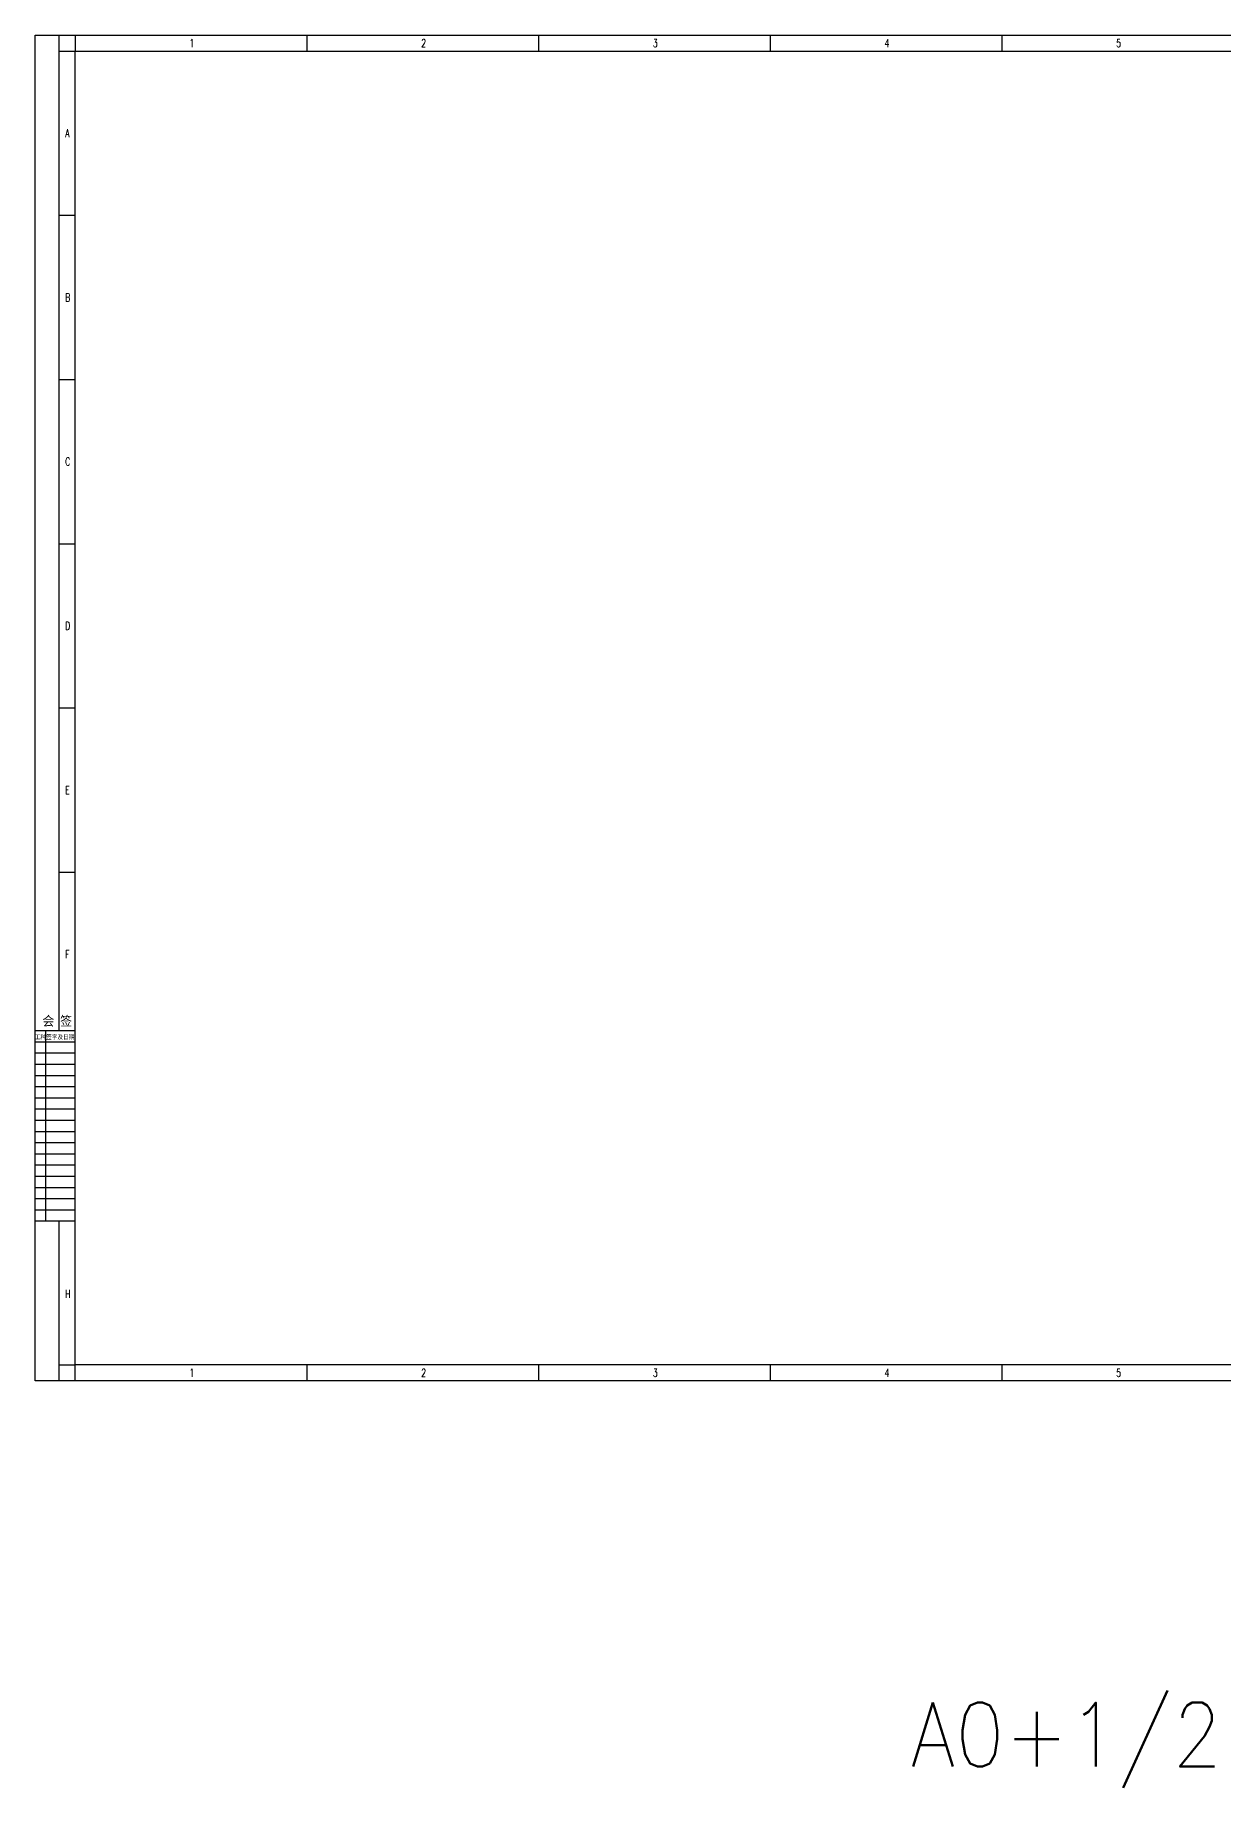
# Model space of a CAD drawing. Header units: inches. Extents: x 6 to 109360, y -14990 to 740552.
# Drawn here: x 6 to 749, y -1332 to -236 of the extents above; entities that cross this region are included whole.
import ezdxf
from ezdxf.enums import TextEntityAlignment as Align

# ---------------------------------------------------------------- set-up
doc = ezdxf.new("R2010")
doc.units = ezdxf.units.IN
doc.header["$MEASUREMENT"] = 0
doc.styles.add('HZ', font='txt_____.ttf', dxfattribs={"width": 0.7, "bigfont": 'HZTXT'})

msp = doc.modelspace()

# ---------------------------------------------------------------- linework, layer by layer
at = {"color": 0}
for p, q in [((31.21035, -858.86726), (6.21035, -858.86726)), ((12.89331, -977.86726), (12.89331, -858.86726)), ((31.21035, -865.86726), (6.21035, -865.86726)), ((31.21035, -872.86726), (6.21035, -872.86726)), ((31.21035, -879.86726), (6.21035, -879.86726)), ((31.21035, -886.86726), (6.21035, -886.86726)), ((31.21035, -893.86726), (6.21035, -893.86726)), ((31.21035, -900.86726), (6.21035, -900.86726)), ((31.21035, -907.86726), (6.21035, -907.86726)), ((31.21035, -914.86726), (6.21035, -914.86726)), ((31.21035, -921.86726), (6.21035, -921.86726)), ((31.21035, -928.86726), (6.21035, -928.86726)), ((31.21035, -935.86726), (6.21035, -935.86726)), ((31.21035, -942.86726), (6.21035, -942.86726)), ((31.21035, -949.86726), (6.21035, -949.86726)), ((31.21035, -956.86726), (6.21035, -956.86726)), ((31.21035, -963.86726), (6.21035, -963.86726)), ((31.21035, -970.86726), (6.21035, -970.86726)), ((31.21035, -977.86726), (6.21035, -977.86726))]:
    msp.add_line(p, q, dxfattribs=at)
at = {"color": 4, "flags": 128}
for points in [[(6.21035, -1077.4931), (6.21035, -236.4931)], [(6.21035, -236.4931), (1344.21035, -236.4931)], [(31.21035, -236.4931), (31.21035, -246.4931)], [(175.98035, -236.4931), (175.98035, -246.4931)], [(320.75035, -236.4931), (320.75035, -246.4931)], [(465.52035, -236.4931), (465.52035, -246.4931)], [(610.29035, -236.4931), (610.29035, -246.4931)], [(21.21035, -246.4931), (31.21035, -246.4931)], [(175.98035, -1067.4931), (175.98035, -1077.4931)], [(320.75035, -1067.4931), (320.75035, -1077.4931)], [(465.52035, -1067.4931), (465.52035, -1077.4931)], [(610.29035, -1067.4931), (610.29035, -1077.4931)], [(1344.21035, -1077.4931), (6.21035, -1077.4931)]]:
    msp.add_lwpolyline(points, dxfattribs=at)
at = {"color": 4}
msp.add_lwpolyline([(21.21035, -858.86726), (21.21035, -236.4931)], dxfattribs=at)
at = {"flags": 128}
for points in [[(21.21035, -246.4931), (31.21035, -246.4931)], [(21.21035, -349.1181), (31.21035, -349.1181)], [(21.21035, -451.7431), (31.21035, -451.7431)], [(21.21035, -554.3681), (31.21035, -554.3681)], [(21.21035, -656.9931), (31.21035, -656.9931)], [(21.21035, -759.6181), (31.21035, -759.6181)], [(21.21035, -1067.4931), (31.21035, -1067.4931)], [(31.21035, -1077.4931), (31.21035, -1067.4931)]]:
    msp.add_lwpolyline(points, dxfattribs=at)
msp.add_lwpolyline([(31.21035, -246.4931), (1334.13035, -246.4931), (1334.13035, -1067.4931), (31.21035, -1067.4931)], close=True)
msp.add_lwpolyline([(21.21035, -1077.4931), (21.21035, -977.86726)])

# ---------------------------------------------------------------- texts
at = {"color": 0, "style": 'HZ', "width": 0.7}
for s, p in [('1', (102.74496, -243.9931)), ('2', (247.51496, -243.9931)), ('3', (392.28496, -243.9931)), ('4', (537.05496, -243.9931)), ('5', (681.82496, -243.9931)), ('A', (25.0648, -300.31279)), ('B', (25.0648, -402.93779)), ('C', (25.0648, -505.56279)), ('D', (25.0648, -608.18779)), ('E', (25.0648, -710.81279)), ('F', (25.0648, -813.43779)), ('H', (25.0648, -1025.76163)), ('1', (102.74496, -1074.9931)), ('2', (247.51496, -1074.9931)), ('3', (392.28496, -1074.9931)), ('4', (537.05496, -1074.9931)), ('5', (681.82496, -1074.9931))]:
    msp.add_text(s, height=5, dxfattribs=at).set_placement(p)
at = {"color": 0, "style": 'HZ', "width": 0.9}
for s, height, p in [('会 签  ', 6, (23.75244, -855.65474)), ('工种签字及日期', 2.8, (18.42724, -864.02809)), ('A0+1/2', 40, (650.61524, -1318.64263))]:
    msp.add_text(s, height=height, dxfattribs=at).set_placement(p, align=Align.CENTER)

doc.saveas('drawing.dxf')
